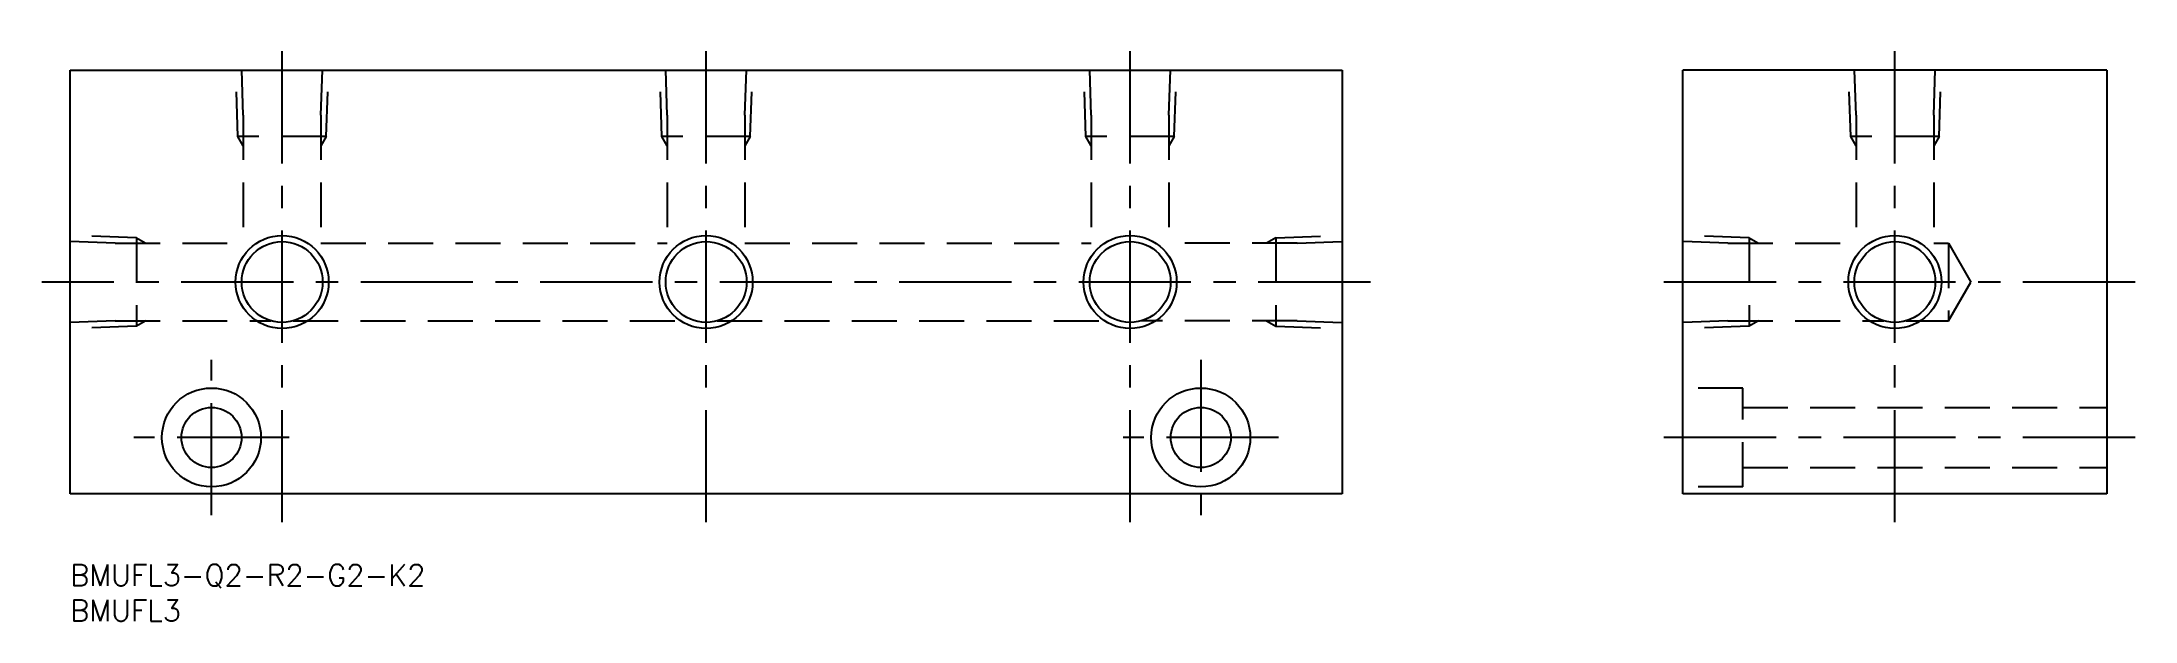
# Model space of a CAD drawing. Extents: x -4 to 292, y -8 to 74.
import ezdxf

# ---------------------------------------------------------------- set-up
doc = ezdxf.new("R2010")
doc.units = 0
doc.header["$LTSCALE"] = 0.5
doc.linetypes.add('CENTER', pattern=[50.8, 31.75, -6.35, 6.35, -6.35])
doc.linetypes.add('DASHED', pattern=[19.05, 12.7, -6.35])
for name, color, linetype in [('MSM_CENTER', 1, 'CENTER'), ('MSM_CONTINUOUS', 7, 'CONTINUOUS'), ('MSM_DASHED', 4, 'DASHED'), ('MSM_NARROW', 5, 'CONTINUOUS'), ('MSM_PART_NUMBER', 7, 'CONTINUOUS')]:
    doc.layers.add(name, color=color, linetype=linetype)
doc.styles.get("Standard").update_dxf_attribs({"font": 'txt.shx', "height": 3, "bigfont": 'bigfont.shx'})

# ---------------------------------------------------------------- blocks, each defined once
blk = doc.blocks.new('*U5')
at = {"layer": 'MSM_PART_NUMBER'}
blk.add_text('BMUFL3-Q2-R2-G2-K2', height=3, dxfattribs=at).set_placement((0, -3))
blk = doc.blocks.new('*U6')
at = {"layer": 'MSM_PART_NUMBER'}
blk.add_text('BMUFL3', height=3, dxfattribs=at).set_placement((0, -8))

msp = doc.modelspace()

# ---------------------------------------------------------------- linework, layer by layer
at = {"layer": 'MSM_CENTER'}
for p, q in [((30, 6), (30, 74)), ((90, 6), (90, 74)), ((150, 6), (150, 74)), ((258.22, 6), (258.22, 74)), ((184, 40), (-4, 40)), ((292.22, 40), (224.22, 40)), ((20, 7), (20, 29)), ((160, 29), (160, 7)), ((31, 18), (9, 18)), ((171, 18), (149, 18)), ((292.22, 18), (224.22, 18))]:
    msp.add_line(p, q, dxfattribs=at)
at = {"layer": 'MSM_CONTINUOUS'}
for p, q in [((0, 70), (180, 70)), ((0, 10), (0, 70)), ((180, 70), (180, 10)), ((228.22, 10), (228.22, 70)), ((288.22, 70), (228.22, 70)), ((288.22, 70), (288.22, 10)), ((180, 10), (0, 10)), ((288.22, 10), (228.22, 10))]:
    msp.add_line(p, q, dxfattribs=at)
for centre, radius in [((30, 40), 5.72), ((90, 40), 5.72), ((150, 40), 5.72), ((258.22, 40), 5.72), ((20, 18), 7), ((160, 18), 7), ((20, 18), 4.25), ((160, 18), 4.25)]:
    msp.add_circle(centre, radius, dxfattribs=at)
at = {"layer": 'MSM_DASHED'}
for p, q in [((23.75, 60.6), (23.42, 70)), ((24.5, 63.63), (24.28, 70)), ((35.5, 63.63), (35.72, 70)), ((36.25, 60.6), (36.58, 70)), ((83.75, 60.6), (83.42, 70)), ((84.5, 63.63), (84.28, 70)), ((95.5, 63.63), (95.72, 70)), ((96.25, 60.6), (96.58, 70)), ((143.75, 60.6), (143.42, 70)), ((144.5, 63.63), (144.28, 70)), ((155.5, 63.63), (155.72, 70)), ((156.25, 60.6), (156.58, 70)), ((251.97, 60.6), (251.64, 70)), ((252.72, 63.63), (252.5, 70)), ((263.72, 63.63), (263.94, 70)), ((264.47, 60.6), (264.8, 70)), ((24.5, 63.63), (24.5, 45.5)), ((35.5, 63.63), (35.5, 45.5)), ((84.5, 63.63), (84.5, 45.5)), ((95.5, 63.63), (95.5, 45.5)), ((144.5, 63.63), (144.5, 45.5)), ((155.5, 63.63), (155.5, 45.5)), ((252.72, 63.63), (252.72, 45.5)), ((263.72, 63.63), (263.72, 45.5)), ((36.25, 60.6), (23.75, 60.6)), ((24.5, 59.3), (23.75, 60.6)), ((36.25, 60.6), (35.5, 59.3)), ((96.25, 60.6), (83.75, 60.6)), ((84.5, 59.3), (83.75, 60.6)), ((96.25, 60.6), (95.5, 59.3)), ((156.25, 60.6), (143.75, 60.6)), ((144.5, 59.3), (143.75, 60.6)), ((156.25, 60.6), (155.5, 59.3)), ((264.47, 60.6), (251.97, 60.6)), ((252.72, 59.3), (251.97, 60.6)), ((264.47, 60.6), (263.72, 59.3)), ((9.4, 46.25), (0, 46.58)), ((6.37, 45.5), (0, 45.72)), ((6.37, 45.5), (24.5, 45.5)), ((9.4, 46.25), (9.4, 33.75)), ((9.4, 46.25), (10.7, 45.5)), ((35.5, 45.5), (84.5, 45.5)), ((95.5, 45.5), (144.5, 45.5)), ((173.63, 45.5), (155.5, 45.5)), ((170.6, 46.25), (169.3, 45.5)), ((170.6, 46.25), (180, 46.58)), ((170.6, 46.25), (170.6, 33.75)), ((173.63, 45.5), (180, 45.72)), ((237.62, 46.25), (228.22, 46.58)), ((234.59, 45.5), (228.22, 45.72)), ((234.59, 45.5), (252.72, 45.5)), ((237.62, 46.25), (237.62, 33.75)), ((237.62, 46.25), (238.92, 45.5)), ((263.72, 45.5), (265.8, 45.5)), ((265.8, 45.5), (268.97, 40)), ((265.8, 45.5), (265.8, 34.5)), ((265.8, 34.5), (268.97, 40)), ((6.37, 34.5), (0, 34.28)), ((9.4, 33.75), (0, 33.42)), ((6.37, 34.5), (28.42, 34.5)), ((10.7, 34.5), (9.4, 33.75)), ((31.58, 34.5), (88.42, 34.5)), ((91.58, 34.5), (148.42, 34.5)), ((173.63, 34.5), (151.58, 34.5)), ((169.3, 34.5), (170.6, 33.75)), ((170.6, 33.75), (180, 33.42)), ((173.63, 34.5), (180, 34.28)), ((234.59, 34.5), (228.22, 34.28)), ((237.62, 33.75), (228.22, 33.42)), ((234.59, 34.5), (256.64, 34.5)), ((238.92, 34.5), (237.62, 33.75)), ((259.8, 34.5), (265.8, 34.5)), ((236.72, 25), (228.22, 25)), ((236.72, 11), (236.72, 25)), ((236.72, 22.25), (288.22, 22.25)), ((236.72, 13.75), (288.22, 13.75)), ((236.72, 11), (228.22, 11))]:
    msp.add_line(p, q, dxfattribs=at)
at = {"layer": 'MSM_NARROW'}
for centre in [(30, 40), (90, 40), (150, 40), (258.22, 40)]:
    msp.add_circle(centre, 6.58, dxfattribs=at)

# ---------------------------------------------------------------- block references
at = {"layer": 'MSM_CONTINUOUS'}
for name in ['*U5', '*U6']:
    msp.add_blockref(name, (0, 0), dxfattribs=at)

doc.saveas('drawing.dxf')
